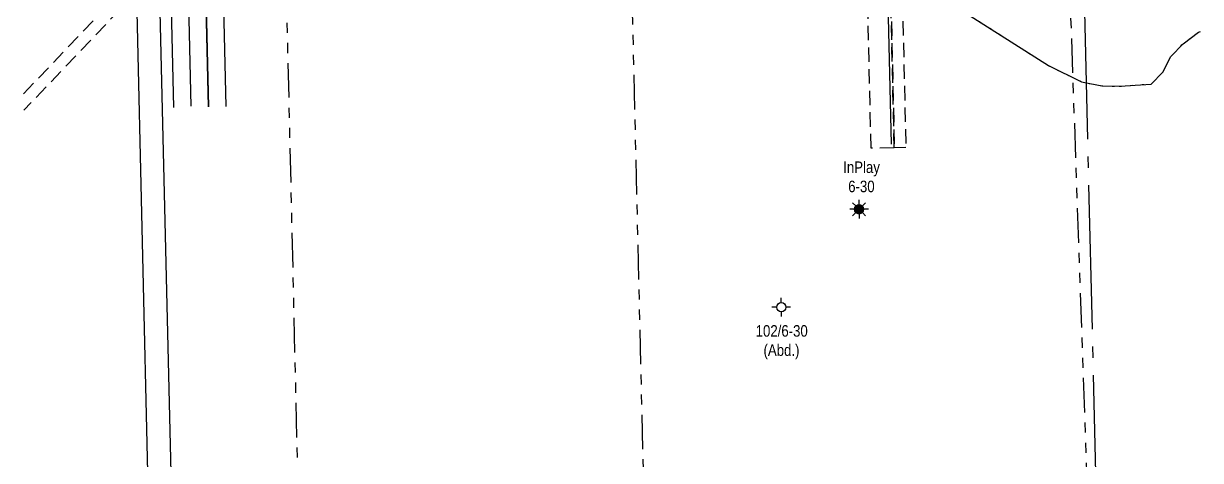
# Model space of a CAD drawing. Extents: x 606747 to 614608, y 5899362 to 5904570.
# Drawn here: x 612092 to 613114, y 5901880 to 5902259 of the extents above; entities that cross this region are included whole.
import ezdxf

# ---------------------------------------------------------------- set-up
doc = ezdxf.new("R2010")
doc.units = 0
doc.header["$LTSCALE"] = 5
for name, pattern in [('foc-ACCESSROAD', [3.75, 2.5, -1.25]), ('foc-DRILLPATH', [14.75, 6, -1.75, 1.75, -1.75, 1.75, -1.75]), ('foc-FLOWLINE', [3.75, 2.5, -1.25]), ('foc-QUARTERLINE', [33, 25, -3, 2, -3]), ('foc-WHEELTRACKS', [2, 0.4, -1.6])]:
    doc.linetypes.add(name, pattern=pattern)
for name, color, linetype in [('AS-POWER', 104, 'foc-POWER'), ('C-AR', 13, 'foc-ACCESSROAD'), ('C-RW', 13, 'Continuous'), ('DRILL-T', 8, 'Continuous'), ('F-EZE', 190, 'foc-FLOWLINE'), ('F-RW', 190, 'Continuous'), ('L-SEC', 7, 'Continuous'), ('L-SECQ', 8, 'foc-QUARTERLINE'), ('P-PDRILLPATH', 12, 'foc-DRILLPATH'), ('T-WATER-P3', 160, 'foc-WHEELTRACKS')]:
    doc.layers.add(name, color=color, linetype=linetype)
doc.styles.add('80L', font='ARIALN.TTF', dxfattribs={"height": 10})
doc.styles.add('foc-LtypeFont', font='ARIALN.TTF', dxfattribs={"height": 7.35})
doc.linetypes.add('foc-POWER', pattern='A,6,-1,["P",foc-LtypeFont,S=0.2,R=0,X=-0.625,Y=-0.75],-1.24,4', length=12.24)
doc.linetypes.add('foc-TOPO-flowdirection-NOLINE', pattern='A,0,[">",foc-LtypeFont,S=0.3,R=0,X=0,Y=-0.945],-20,[">",foc-LtypeFont,S=0.3,R=0,X=0,Y=-0.945],0', length=20)

# ---------------------------------------------------------------- blocks, each defined once
blk = doc.blocks.new('GAS')
h = blk.add_hatch(color=255)
h.dxf.hatch_style = 1
edge = h.paths.add_edge_path()
edge.add_arc((0, 0), 0.9, 0, 360)
for p, q in [((-0.81, 0), (-1.62, 0)), ((-0.57, 0.57), (-1.14, 1.14)), ((0, 0.81), (0, 1.62)), ((0.57, 0.57), (1.14, 1.14)), ((1.62, 0), (0.81, 0)), ((-0.57, -0.57), (-1.14, -1.14)), ((0, -0.81), (0, -1.62)), ((1.14, -1.14), (0.57, -0.57))]:
    blk.add_line(p, q)
blk.add_circle((0, 0), 0.8)
blk = doc.blocks.new('GABD')
for p, q in [((-0.81, 0), (-1.62, 0)), ((0, 0.81), (0, 1.62)), ((1.62, 0), (0.81, 0)), ((0, -0.81), (0, -1.62))]:
    blk.add_line(p, q)
blk.add_circle((0, 0), 0.8)

msp = doc.modelspace()

# ---------------------------------------------------------------- linework, layer by layer
at = {"layer": 'AS-POWER', "flags": 128}
msp.add_lwpolyline([(612845.58, 5902154.312), (612842.186, 5902301.483), (612837.806, 5902491.377), (612837.347, 5902511.492), (612837.144, 5902520.657), (612829.699, 5902857.688), (612829.32, 5902876.18)], dxfattribs=at)
at = {"layer": 'C-AR'}
for points in [[(612827.151, 5903093.722), (612831.842, 5902864.689), (612832.048, 5902854.61), (612835.511, 5902697.262), (612839.493, 5902517.579), (612839.697, 5902508.414), (612839.862, 5902501.015), (612840.155, 5902488.299), (612844.535, 5902298.405), (612847.929, 5902151.234), (612827.795, 5902150.801), (612824.401, 5902297.963), (612819.728, 5902500.558), (612819.563, 5902507.949), (612819.358, 5902517.101), (612815.339, 5902696.811), (612814.891, 5902716.827), (612812.279, 5902856.016), (612812.104, 5902864.248), (612809.04, 5903008.272)], [(612092.177, 5902198.135), (612173.838, 5902283.729), (612189.784, 5902300.392), (612190.073, 5902285.43), (612189.362, 5902285.414), (612092.509, 5902183.896)]]:
    msp.add_lwpolyline(points, dxfattribs=at)
at = {"layer": 'C-RW', "flags": 128}
for points in [[(612232.938, 5903091.171), (612226.132, 5903378.163), (612241.116, 5903378.529), (612253.294, 5902879.624), (612248.299, 5902879.506), (612249.013, 5902850.251), (612254.008, 5902850.369), (612254.857, 5902815.597), (612253.836, 5902778.424), (612267.748, 5902187.162)], [(612252.764, 5902186.837), (612238.843, 5902778.454), (612239.863, 5902815.62), (612232.938, 5903091.171)]]:
    msp.add_lwpolyline(points, dxfattribs=at)
at = {"layer": 'F-EZE'}
msp.add_lwpolyline([(612854.542, 5902298.624), (612857.937, 5902151.449), (612847.929, 5902151.234), (612844.535, 5902298.405), (612840.155, 5902488.299), (612850.162, 5902488.536), (612854.542, 5902298.624)], close=True, dxfattribs=at)
at = {"layer": 'F-RW'}
for points in [[(612222.544, 5902186.126), (612220.219, 5902284.932), (612219.465, 5902316.964), (612219.13, 5902331.2), (612211.473, 5902656.597), (612211.218, 5902667.453), (612208.623, 5902777.743), (612207.723, 5902814.437), (612208.869, 5902839.224), (612208.625, 5902849.23), (612208.402, 5902858.375), (612207.91, 5902878.508), (612202.734, 5903090.522), (612198.104, 5903280.158), (612197.86, 5903290.166), (612197.56, 5903302.434), (612197.42, 5903308.171), (612197.229, 5903316.02), (612195.412, 5903390.435), (612240.238, 5903435.968), (612239.886, 5903451.904), (612235.251, 5903661.771), (612230.034, 5903897.997), (612227.889, 5903995.087)], [(612237.773, 5902187.233), (612235.372, 5902288.535), (612234.336, 5902332.551), (612234.001, 5902346.789), (612226.558, 5902663.143), (612226.302, 5902674), (612223.853, 5902778.101), (612222.962, 5902814.426), (612224.099, 5902839.584), (612223.855, 5902849.59), (612223.631, 5902858.735), (612223.14, 5902878.868), (612221.995, 5902915.956), (612221.747, 5902926.103), (612217.965, 5903090.852)], [(612232.938, 5903091.171), (612236.96, 5902926.333), (612237.205, 5902916.275), (612238.109, 5902879.221), (612238.601, 5902859.089), (612238.824, 5902849.943), (612239.068, 5902839.937), (612239.863, 5902815.62), (612238.843, 5902778.454), (612241.15, 5902680.376), (612241.406, 5902669.519), (612241.797, 5902652.887), (612248.639, 5902362.13), (612248.974, 5902347.893), (612250.428, 5902286.104), (612252.764, 5902186.837)]]:
    msp.add_lwpolyline(points, dxfattribs=at)
at = {"layer": 'L-SEC'}
for p, q in [((612171.399, 5903089.81), (612208.812, 5901480.744)), ((612191.503, 5903090.277), (612228.916, 5901481.187))]:
    msp.add_line(p, q, dxfattribs=at)
at = {"layer": 'L-SECQ'}
msp.add_lwpolyline([(613031.979, 5901498.91), (612992.797, 5903107.651)], dxfattribs=at)
at = {"layer": 'P-PDRILLPATH', "flags": 128}
for points in [[(612717.141, 5903091.292), (612320.258, 5902283.091), (612374.518, 5899965.757)], [(612732.131, 5903091.617), (612620.07, 5902289.707), (612674.328, 5899972.458)], [(612747.122, 5903091.941), (612999.832, 5902298.088), (613080.987, 5899981.546)]]:
    msp.add_lwpolyline(points, dxfattribs=at)
at = {"layer": 'T-WATER-P3', "flags": 128}
for points in [[(612332.754, 5902565.6), (612339.005, 5902559.28), (612368.925, 5902550.551), (612422.896, 5902543.524), (612453.197, 5902532.355), (612478.639, 5902518.106), (612534.448, 5902471.837), (612573.907, 5902448.898), (612616.314, 5902429.258), (612677.797, 5902408.119), (612690.139, 5902400.188), (612700.892, 5902389.917), (612767.318, 5902308.419), (612779.491, 5902299.413), (612794.901, 5902294.725), (612814.559, 5902294.601), (612830.365, 5902299.089), (612851.026, 5902299.928), (612867.208, 5902295.604), (612981.81, 5902222.517), (613010.467, 5902208.415), (613027.95, 5902205.055), (613043.025, 5902204.653)], [(613043.025, 5902204.653), (613043.965, 5902204.718), (613056.963, 5902205.609), (613070.942, 5902206.569), (613081.095, 5902216.964), (613088.063, 5902230.429), (613098.63, 5902241.484), (613112.062, 5902251.611), (613113.7, 5902252.178)]]:
    msp.add_lwpolyline(points, dxfattribs=at)
at = {"layer": 'T-WATER-P3', "linetype": 'foc-TOPO-flowdirection-NOLINE', "flags": 128}
for points in [[(612332.754, 5902565.6), (612339.005, 5902559.28), (612368.925, 5902550.551), (612422.896, 5902543.524), (612453.197, 5902532.355), (612478.639, 5902518.106), (612534.448, 5902471.837), (612573.907, 5902448.898), (612616.314, 5902429.258), (612677.797, 5902408.119), (612690.139, 5902400.188), (612700.892, 5902389.917), (612767.318, 5902308.419), (612779.491, 5902299.413), (612794.901, 5902294.725), (612814.559, 5902294.601), (612830.365, 5902299.089), (612851.026, 5902299.928), (612867.208, 5902295.604), (612981.81, 5902222.517), (613010.467, 5902208.415), (613027.95, 5902205.055), (613043.025, 5902204.653)], [(613043.025, 5902204.653), (613043.965, 5902204.718), (613056.963, 5902205.609), (613070.942, 5902206.569), (613081.095, 5902216.964), (613088.063, 5902230.429), (613098.63, 5902241.484), (613112.062, 5902251.611), (613113.7, 5902252.178)]]:
    msp.add_lwpolyline(points, dxfattribs=at)

# ---------------------------------------------------------------- block references
at = {"layer": 'DRILL-T'}
for name, p, xscale, yscale, zscale in [('GAS', (612817.374, 5902097.836), 4.999999999999965, 4.999999999999965, 9.999999999999917), ('GABD', (612749.866, 5902012.8), 4.998079399999966, 4.998079399999966, 4.998079399999966)]:
    msp.add_blockref(name, p, dxfattribs=dict(at, xscale=xscale, yscale=yscale, zscale=zscale))

# ---------------------------------------------------------------- texts
at = {"layer": 'DRILL-T', "char_height": 10, "attachment_point": 1, "style": '80L'}
for s, insert in [('\\pi4.82127;InPlay\\P\\pi9.16983;6-30', (612798.795, 5902139.338)), ('\\pi-1.57027;102/6-30\\P\\pi5.24078;(Abd.)', (612729.205, 5901997.243))]:
    msp.add_mtext_dynamic_manual_height_columns(s, width=40.29056, gutter_width=50, heights=[0], dxfattribs=dict(at, insert=insert))

doc.saveas('drawing.dxf')
